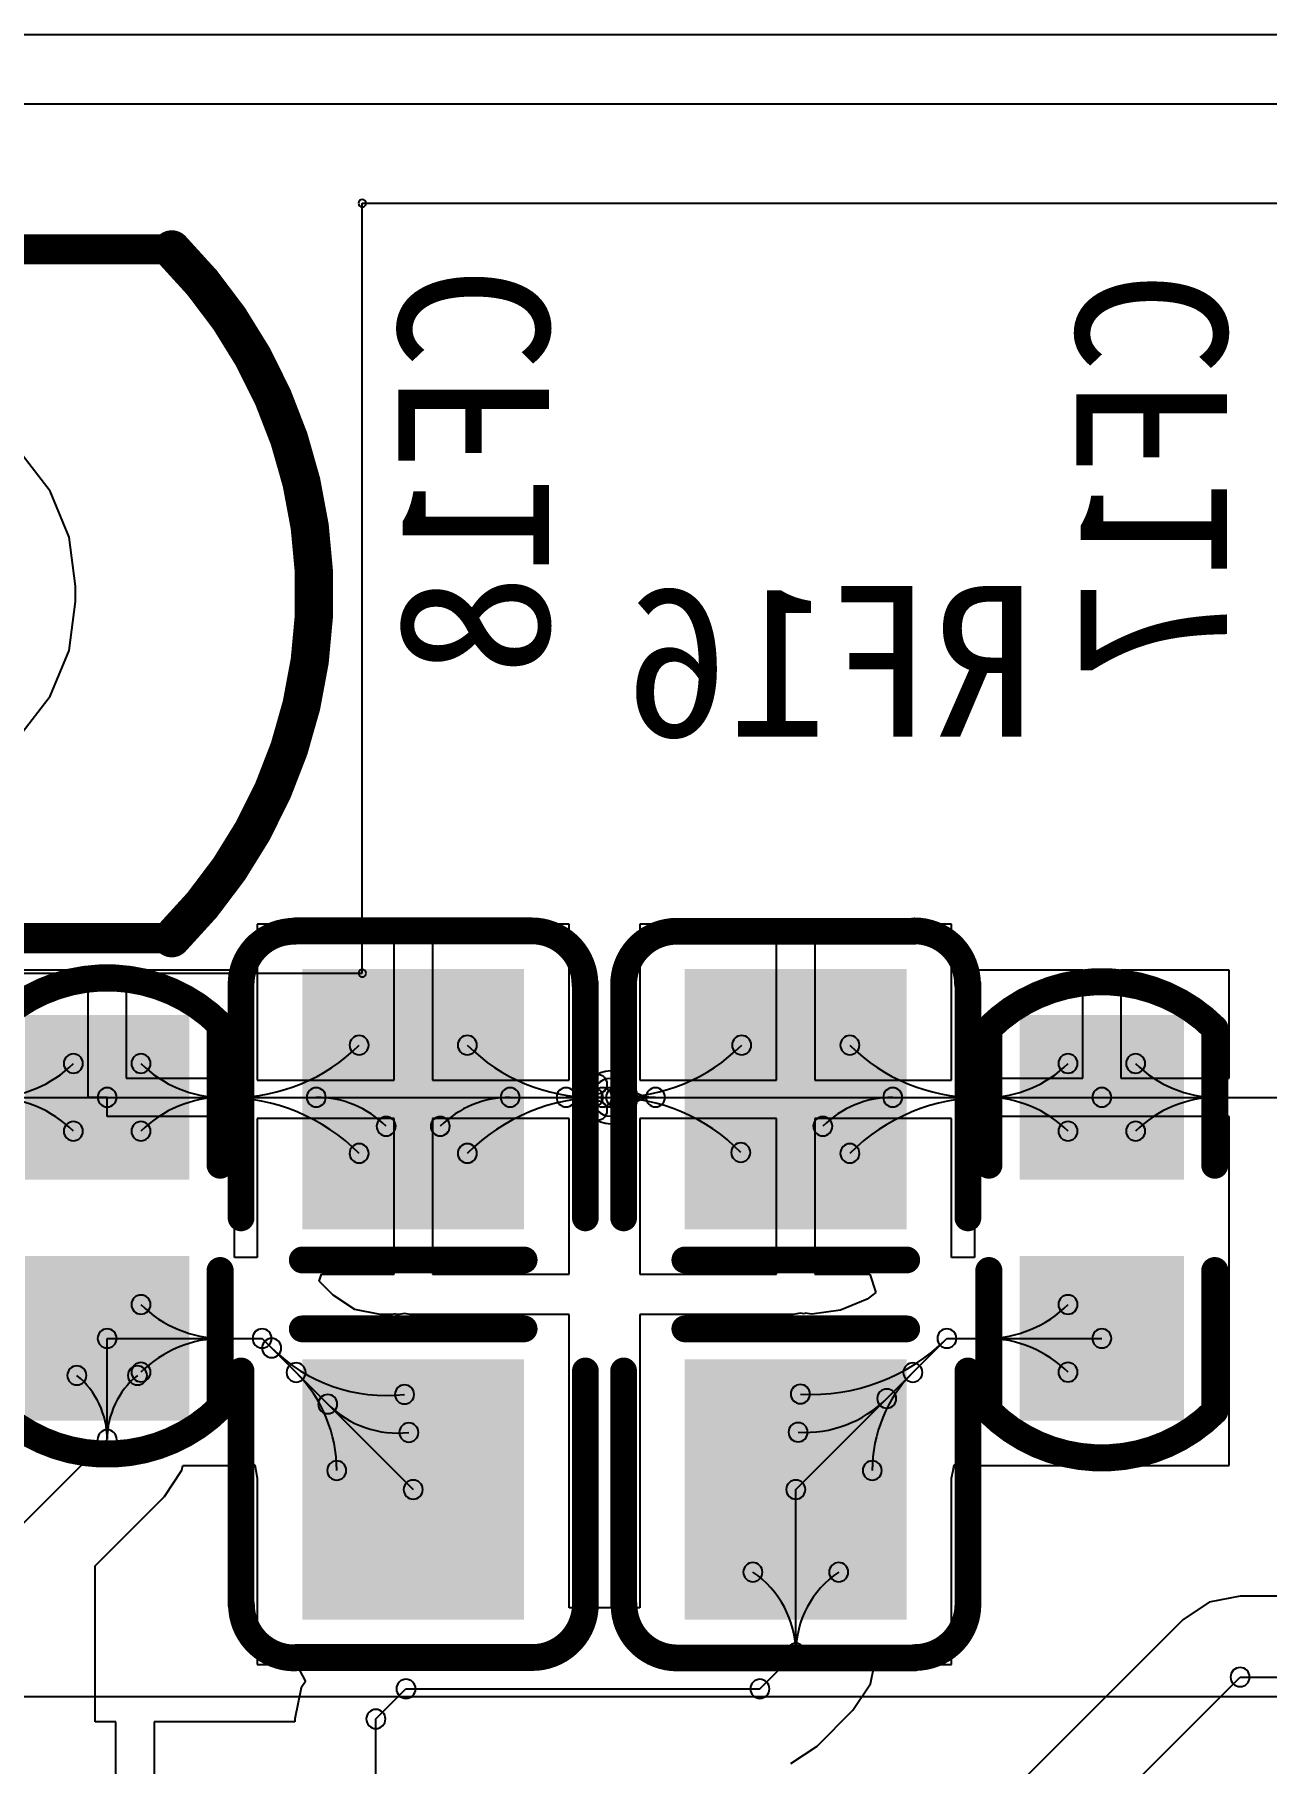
# Model space of a CAD drawing. Header units: inches. Extents: x 32166 to 66782, y 2386 to 7162.
# Drawn here: x 32691.3 to 32756.7, y 3469.1 to 3560.9 of the extents above; entities that cross this region are included whole.
import ezdxf

# ---------------------------------------------------------------- set-up
doc = ezdxf.new("R2010")
doc.units = ezdxf.units.IN
doc.header["$LTSCALE"] = 0.64311
doc.header["$MEASUREMENT"] = 0
for name, color, linetype in [('BOTTOMLAYER', 5, 'CONTINUOUS'), ('BOTTOMOVERLAY', 54, 'CONTINUOUS'), ('BOTTOMPASTE', 16, 'CONTINUOUS'), ('BOTTOMSOLDER', 6, 'CONTINUOUS'), ('KEEPOUTLAYER', 6, 'CONTINUOUS'), ('MULTILAYER', 9, 'CONTINUOUS')]:
    doc.layers.add(name, color=color, linetype=linetype)
doc.styles.get("Standard").update_dxf_attribs({"font": 'txt', "width": 0.8})

msp = doc.modelspace()

# ---------------------------------------------------------------- linework, layer by layer
at = {"layer": 'BOTTOMLAYER'}
for p, q in [((32581.911, 3557.195), (33935.431, 3557.195)), ((32692.125, 3536.615), (32690.522, 3538.703)), ((32693.132, 3534.182), (32692.125, 3536.615)), ((32693.476, 3531.571), (32693.132, 3534.182)), ((32693.476, 3530.771), (32693.476, 3531.571)), ((32693.132, 3528.161), (32693.476, 3530.771)), ((32692.125, 3525.728), (32693.132, 3528.161)), ((32690.522, 3523.639), (32692.125, 3525.728)), ((32710.399, 3513.629), (32703.135, 3513.629)), ((32703.135, 3513.629), (32703.135, 3505.349)), ((32710.399, 3505.349), (32710.399, 3513.629)), ((32719.695, 3513.629), (32712.431, 3513.629)), ((32712.431, 3513.629), (32712.431, 3505.349)), ((32719.695, 3505.349), (32719.695, 3513.629)), ((32730.719, 3513.629), (32723.455, 3513.629)), ((32723.455, 3513.629), (32723.455, 3505.349)), ((32730.719, 3505.349), (32730.719, 3513.629)), ((32740.015, 3513.629), (32732.751, 3513.629)), ((32732.751, 3513.629), (32732.751, 3505.349)), ((32740.015, 3505.349), (32740.015, 3513.629)), ((32694.143, 3511.19), (32683.983, 3511.19)), ((32694.143, 3504.432), (32694.143, 3511.19)), ((32701.915, 3511.19), (32696.175, 3511.19)), ((32696.175, 3511.19), (32696.175, 3505.45)), ((32701.915, 3505.45), (32701.915, 3511.19)), ((32746.975, 3511.19), (32741.235, 3511.19)), ((32741.235, 3511.19), (32741.235, 3505.45)), ((32746.975, 3505.45), (32746.975, 3511.19)), ((32754.747, 3511.19), (32749.007, 3511.19)), ((32749.007, 3511.19), (32749.007, 3505.45)), ((32754.747, 3505.45), (32754.747, 3511.19)), ((32696.175, 3505.45), (32701.915, 3505.45)), ((32703.135, 3505.349), (32710.399, 3505.349)), ((32712.431, 3505.349), (32719.695, 3505.349)), ((32723.455, 3505.349), (32730.719, 3505.349)), ((32732.751, 3505.349), (32740.015, 3505.349)), ((32741.235, 3505.45), (32746.975, 3505.45)), ((32749.007, 3505.45), (32754.747, 3505.45)), ((32682.967, 3504.434), (32695.159, 3504.434)), ((32695.157, 3504.432), (32694.143, 3504.432)), ((32695.157, 3503.418), (32695.157, 3504.432)), ((32695.159, 3504.434), (32721.909, 3504.434)), ((32721.909, 3504.434), (32747.991, 3504.434)), ((32747.991, 3504.434), (32766.228, 3504.434)), ((32701.915, 3503.418), (32695.157, 3503.418)), ((32701.915, 3497.678), (32701.915, 3503.418)), ((32710.399, 3503.317), (32703.135, 3503.317)), ((32703.135, 3503.317), (32703.135, 3495.932)), ((32710.399, 3495.037), (32710.399, 3503.317)), ((32719.695, 3503.317), (32712.431, 3503.317)), ((32712.431, 3503.317), (32712.431, 3495.037)), ((32719.695, 3495.037), (32719.695, 3503.317)), ((32730.719, 3503.317), (32723.455, 3503.317)), ((32723.455, 3503.317), (32723.455, 3495.037)), ((32730.719, 3495.037), (32730.719, 3503.317)), ((32740.015, 3503.317), (32732.751, 3503.317)), ((32732.751, 3503.317), (32732.751, 3495.037)), ((32740.015, 3495.932), (32740.015, 3503.317)), ((32754.747, 3503.418), (32741.235, 3503.418)), ((32741.235, 3503.418), (32741.235, 3497.678)), ((32754.747, 3497.678), (32754.747, 3503.418)), ((32701.915, 3495.932), (32701.915, 3497.678)), ((32741.235, 3497.678), (32741.235, 3495.932)), ((32754.747, 3484.878), (32754.747, 3497.678)), ((32703.135, 3495.932), (32701.915, 3495.932)), ((32741.235, 3495.932), (32740.015, 3495.932)), ((32706.427, 3494.673), (32706.538, 3495.037)), ((32706.538, 3495.037), (32710.399, 3495.037)), ((32712.431, 3495.037), (32719.695, 3495.037)), ((32723.455, 3495.037), (32730.719, 3495.037)), ((32732.751, 3495.037), (32735.667, 3495.037)), ((32735.667, 3495.037), (32735.994, 3494.075)), ((32707.167, 3493.934), (32706.427, 3494.673)), ((32708.308, 3493.171), (32707.167, 3493.934)), ((32735.994, 3494.075), (32735.526, 3493.716)), ((32709.66, 3492.902), (32708.308, 3493.171)), ((32731.978, 3492.978), (32731.6, 3492.902)), ((32732.187, 3492.936), (32731.978, 3492.978)), ((32734.108, 3493.129), (32732.586, 3492.928)), ((32735.526, 3493.716), (32734.108, 3493.129)), ((32710.302, 3492.902), (32709.66, 3492.902)), ((32710.468, 3492.935), (32710.302, 3492.902)), ((32710.471, 3492.902), (32710.468, 3492.935)), ((32710.671, 3492.902), (32710.471, 3492.902)), ((32710.955, 3492.959), (32710.671, 3492.902)), ((32711.239, 3492.902), (32710.955, 3492.959)), ((32719.695, 3492.902), (32711.239, 3492.902)), ((32719.695, 3477.324), (32719.695, 3492.902)), ((32731.6, 3492.902), (32723.455, 3492.902)), ((32723.455, 3492.902), (32723.455, 3477.324)), ((32732.236, 3492.974), (32732.187, 3492.936)), ((32732.586, 3492.928), (32732.236, 3492.974)), ((32732.236, 3492.974), (32732.236, 3492.974)), ((32695.159, 3491.634), (32703.388, 3491.634)), ((32695.159, 3486.274), (32695.159, 3491.634)), ((32703.388, 3491.634), (32711.415, 3483.606)), ((32731.735, 3483.606), (32739.762, 3491.634)), ((32739.762, 3491.634), (32747.991, 3491.634)), ((32690.231, 3481.346), (32695.159, 3486.274)), ((32699.13, 3484.629), (32699.18, 3484.878)), ((32699.18, 3484.878), (32701.915, 3484.878)), ((32701.915, 3485.18), (32702.097, 3485.301)), ((32701.915, 3484.878), (32701.915, 3485.18)), ((32702.097, 3485.301), (32703.007, 3484.924)), ((32703.007, 3484.924), (32703.052, 3484.622)), ((32740.097, 3484.622), (32740.143, 3484.924)), ((32740.143, 3484.924), (32741.053, 3485.301)), ((32741.053, 3485.301), (32741.235, 3485.18)), ((32741.235, 3485.18), (32741.235, 3484.878)), ((32741.235, 3484.878), (32754.747, 3484.878)), ((32698.198, 3483.234), (32699.13, 3484.629)), ((32703.052, 3484.622), (32703.052, 3484.622)), ((32703.052, 3484.622), (32703.052, 3484.622)), ((32703.052, 3484.622), (32703.135, 3484.207)), ((32703.135, 3484.207), (32703.135, 3474.31)), ((32740.015, 3484.207), (32740.097, 3484.622)), ((32740.015, 3474.31), (32740.015, 3484.207)), ((32740.097, 3484.622), (32740.097, 3484.622)), ((32740.097, 3484.622), (32740.097, 3484.622)), ((32694.529, 3479.565), (32698.198, 3483.234)), ((32698.198, 3483.234), (32698.198, 3483.234)), ((32698.198, 3483.234), (32698.198, 3483.234)), ((32731.735, 3474.93), (32731.735, 3483.606)), ((32694.529, 3471.282), (32694.529, 3479.565)), ((32753.69, 3477.621), (32752.295, 3476.689)), ((32755.335, 3477.948), (32753.69, 3477.621)), ((32758.616, 3477.948), (32755.335, 3477.948)), ((32723.455, 3477.324), (32719.695, 3477.324)), ((32752.295, 3476.689), (32743.591, 3467.985)), ((32729.831, 3473.026), (32731.735, 3474.93)), ((32703.135, 3474.31), (32705.21, 3474.31)), ((32705.21, 3474.31), (32705.689, 3473.414)), ((32735.706, 3473.285), (32735.899, 3474.253)), ((32735.899, 3474.253), (32735.91, 3474.31)), ((32735.91, 3474.31), (32740.015, 3474.31)), ((32705.459, 3473.071), (32705.132, 3471.426)), ((32705.689, 3473.414), (32705.459, 3473.071)), ((32709.431, 3471.426), (32711.031, 3473.026)), ((32711.031, 3473.026), (32729.831, 3473.026)), ((32734.774, 3471.89), (32735.706, 3473.285)), ((32746.631, 3464.946), (32755.335, 3473.65)), ((32755.335, 3473.65), (32765.975, 3473.65)), ((32732.87, 3469.986), (32734.774, 3471.89)), ((32695.615, 3471.282), (32694.529, 3471.282)), ((32695.615, 3460.88), (32695.615, 3471.282)), ((32705.132, 3471.282), (32697.647, 3471.282)), ((32697.647, 3471.282), (32697.647, 3460.88)), ((32705.132, 3471.426), (32705.132, 3471.282)), ((32709.431, 3460.882), (32709.431, 3471.426)), ((32731.476, 3469.054), (32732.87, 3469.986)), ((32732.87, 3469.986), (32732.87, 3469.986)), ((32732.87, 3469.986), (32732.87, 3469.986))]:
    msp.add_line(p, q, dxfattribs=at)
for centre, radius, start, end in [((32708.541, 3507.207), 0.508, 0, 180), ((32714.289, 3507.207), 0.508, 0, 180), ((32728.861, 3507.207), 0.508, 0, 180), ((32734.609, 3507.207), 0.508, 0, 180), ((32701.847, 3513.901), 9.467, 269.99991, 314.99991), ((32708.541, 3507.207), 0.508, 180, 0), ((32714.289, 3507.207), 0.508, 180, 0), ((32720.983, 3513.901), 9.467, 225.00009, 270.00009), ((32722.167, 3513.901), 9.467, 269.99991, 314.99991), ((32728.861, 3507.207), 0.508, 180, 0), ((32734.609, 3507.207), 0.508, 180, 0), ((32741.303, 3513.901), 9.467, 225.00009, 270.00009), ((32689.027, 3510.566), 6.132, 269.99986, 314.99986), ((32693.363, 3506.23), 0.508, 0, 180), ((32693.363, 3506.23), 0.508, 180, 0), ((32696.955, 3506.23), 0.508, 0, 180), ((32696.955, 3506.23), 0.508, 180, 0), ((32701.291, 3510.566), 6.132, 225.00014, 270.00014), ((32741.859, 3510.566), 6.132, 269.99986, 314.99986), ((32746.195, 3506.23), 0.508, 0, 180), ((32746.195, 3506.23), 0.508, 180, 0), ((32749.787, 3506.23), 0.508, 0, 180), ((32749.787, 3506.23), 0.508, 180, 0), ((32754.123, 3510.566), 6.132, 225.00014, 270.00014), ((32695.159, 3504.434), 0.508, 0, 180), ((32695.159, 3504.434), 0.508, 0, 180), ((32701.291, 3504.434), 0.508, 0, 180), ((32701.291, 3504.434), 0.508, 0, 180), ((32701.36, 3504.434), 0.508, 0, 180), ((32701.847, 3504.434), 0.508, 0, 180), ((32706.266, 3504.434), 0.508, 0, 180), ((32716.564, 3504.434), 0.508, 0, 180), ((32719.533, 3504.434), 0.508, 0, 180), ((32719.533, 3504.434), 0.508, 0, 180), ((32719.533, 3506.809), 2.376, 270.00037, 315.00037), ((32720.983, 3504.434), 0.508, 0, 180), ((32721.213, 3505.129), 0.508, 0, 180), ((32721.213, 3505.129), 0.508, 180, 0), ((32721.909, 3504.434), 1, 0, 180), ((32721.47, 3504.434), 0.508, 0, 180), ((32721.909, 3504.434), 0.508, 0, 180), ((32721.909, 3504.434), 0.508, 0, 180), ((32721.909, 3504.434), 0.508, 0, 180), ((32722.167, 3504.434), 0.508, 0, 180), ((32722.604, 3505.129), 0.508, 0, 180), ((32722.604, 3505.129), 0.508, 180, 0), ((32724.284, 3506.809), 2.376, 224.99963, 269.99963), ((32724.284, 3504.434), 0.508, 0, 180), ((32724.284, 3504.434), 0.508, 0, 180), ((32736.884, 3504.434), 0.508, 0, 180), ((32741.303, 3504.434), 0.508, 0, 180), ((32741.79, 3504.434), 0.508, 0, 180), ((32741.859, 3504.434), 0.508, 0, 180), ((32741.859, 3504.434), 0.508, 0, 180), ((32747.991, 3504.434), 0.508, 0, 180), ((32747.991, 3504.434), 0.508, 0, 180), ((32754.123, 3504.434), 0.508, 0, 180), ((32754.123, 3504.434), 0.508, 0, 180), ((32689.027, 3498.302), 6.132, 45.00014, 90.00014), ((32695.159, 3504.434), 0.508, 180, 0), ((32695.159, 3504.434), 0.508, 180, 0), ((32701.291, 3498.302), 6.132, 89.99986, 134.99986), ((32701.291, 3504.434), 0.508, 180, 0), ((32701.291, 3504.434), 0.508, 180, 0), ((32701.36, 3504.434), 0.508, 180, 0), ((32701.847, 3504.434), 0.508, 180, 0), ((32701.36, 3494.278), 10.156, 45.00009, 90.00009), ((32706.266, 3504.434), 0.508, 180, 0), ((32706.266, 3499.184), 5.25, 44.99985, 89.99985), ((32716.564, 3499.184), 5.25, 90.00015, 135.00015), ((32721.47, 3494.278), 10.156, 89.99991, 134.99991), ((32716.564, 3504.434), 0.508, 180, 0), ((32719.533, 3504.434), 0.508, 180, 0), ((32719.533, 3504.434), 0.508, 180, 0), ((32719.533, 3502.058), 2.376, 44.99963, 89.99963), ((32720.983, 3504.434), 0.508, 180, 0), ((32721.213, 3503.738), 0.508, 0, 180), ((32721.909, 3504.434), 1, 180, 0), ((32721.47, 3504.434), 0.508, 180, 0), ((32721.909, 3504.434), 0.508, 180, 0), ((32721.909, 3504.434), 0.508, 180, 0), ((32721.909, 3504.434), 0.508, 180, 0), ((32722.167, 3504.434), 0.508, 180, 0), ((32721.909, 3494.825), 9.609, 44.05896, 89.99996), ((32722.604, 3503.738), 0.508, 0, 180), ((32724.284, 3502.058), 2.376, 90.00037, 135.00037), ((32724.284, 3504.434), 0.508, 180, 0), ((32724.284, 3504.434), 0.508, 180, 0), ((32736.884, 3499.184), 5.25, 90.00015, 135.00015), ((32741.79, 3494.278), 10.156, 89.99991, 134.99991), ((32736.884, 3504.434), 0.508, 180, 0), ((32741.303, 3504.434), 0.508, 180, 0), ((32741.79, 3504.434), 0.508, 180, 0), ((32741.859, 3504.434), 0.508, 180, 0), ((32741.859, 3504.434), 0.508, 180, 0), ((32741.859, 3498.302), 6.132, 45.00014, 90.00014), ((32747.991, 3504.434), 0.508, 180, 0), ((32747.991, 3504.434), 0.508, 180, 0), ((32754.123, 3498.302), 6.132, 89.99986, 134.99986), ((32754.123, 3504.434), 0.508, 180, 0), ((32754.123, 3504.434), 0.508, 180, 0), ((32693.363, 3502.638), 0.508, 0, 180), ((32696.955, 3502.638), 0.508, 0, 180), ((32709.978, 3502.896), 0.508, 0, 180), ((32712.852, 3502.896), 0.508, 0, 180), ((32721.213, 3503.738), 0.508, 180, 0), ((32722.604, 3503.738), 0.508, 180, 0), ((32733.172, 3502.896), 0.508, 0, 180), ((32746.195, 3502.638), 0.508, 0, 180), ((32749.787, 3502.638), 0.508, 0, 180), ((32693.363, 3502.638), 0.508, 180, 0), ((32696.955, 3502.638), 0.508, 180, 0), ((32709.978, 3502.896), 0.508, 180, 0), ((32712.852, 3502.896), 0.508, 180, 0), ((32733.172, 3502.896), 0.508, 180, 0), ((32746.195, 3502.638), 0.508, 180, 0), ((32749.787, 3502.638), 0.508, 180, 0), ((32708.541, 3501.459), 0.508, 0, 180), ((32708.541, 3501.459), 0.508, 180, 0), ((32714.289, 3501.459), 0.508, 0, 180), ((32714.289, 3501.459), 0.508, 180, 0), ((32728.814, 3501.507), 0.508, 0, 180), ((32728.814, 3501.507), 0.508, 180, 0), ((32734.609, 3501.459), 0.508, 0, 180), ((32734.609, 3501.459), 0.508, 180, 0), ((32696.955, 3493.43), 0.508, 0, 180), ((32746.195, 3493.43), 0.508, 0, 180), ((32696.955, 3493.43), 0.508, 180, 0), ((32701.291, 3497.766), 6.132, 225.00014, 270.00014), ((32741.859, 3497.766), 6.132, 269.99986, 314.99986), ((32746.195, 3493.43), 0.508, 180, 0), ((32695.159, 3491.634), 0.508, 0, 180), ((32695.159, 3491.634), 0.508, 0, 180), ((32701.291, 3491.634), 0.508, 0, 180), ((32701.291, 3491.634), 0.508, 0, 180), ((32703.388, 3491.634), 0.508, 0, 180), ((32703.388, 3491.634), 0.508, 0, 180), ((32739.762, 3491.634), 0.508, 0, 180), ((32739.762, 3491.634), 0.508, 0, 180), ((32739.762, 3491.633), 0.508, 0, 180), ((32741.859, 3491.634), 0.508, 0, 180), ((32741.859, 3491.634), 0.508, 0, 180), ((32747.991, 3491.634), 0.508, 0, 180), ((32695.159, 3491.634), 0.508, 180, 0), ((32695.159, 3491.634), 0.508, 180, 0), ((32701.291, 3485.502), 6.132, 89.99986, 134.99986), ((32701.291, 3491.634), 0.508, 180, 0), ((32701.291, 3491.634), 0.508, 180, 0), ((32703.388, 3491.634), 0.508, 180, 0), ((32703.388, 3491.634), 0.508, 180, 0), ((32703.896, 3491.125), 0.508, 0, 180), ((32732.586, 3498.809), 10.148, 266.56698, 314.99998), ((32739.762, 3491.634), 0.508, 180, 0), ((32739.762, 3491.634), 0.508, 180, 0), ((32739.762, 3491.633), 0.508, 180, 0), ((32741.859, 3491.634), 0.508, 180, 0), ((32741.859, 3491.634), 0.508, 180, 0), ((32741.859, 3485.502), 6.132, 45.00014, 90.00014), ((32747.991, 3491.634), 0.508, 180, 0), ((32696.955, 3489.838), 0.508, 0, 180), ((32703.896, 3491.125), 0.508, 180, 0), ((32709.98, 3497.21), 8.605, 225.00006, 276.50106), ((32705.196, 3489.826), 0.508, 0, 180), ((32737.954, 3489.826), 0.508, 0, 180), ((32746.195, 3489.838), 0.508, 0, 180), ((32693.55, 3489.668), 0.508, 0, 180), ((32693.55, 3489.668), 0.508, 180, 0), ((32690.774, 3486.274), 4.385, 0.0001, 50.7131), ((32699.544, 3486.274), 4.385, 129.2869, 179.9999), ((32696.767, 3489.668), 0.508, 0, 180), ((32696.767, 3489.668), 0.508, 180, 0), ((32696.955, 3489.838), 0.508, 180, 0), ((32705.196, 3489.826), 0.508, 180, 0), ((32699.992, 3484.622), 7.359, 360, 45), ((32743.157, 3484.622), 7.359, 135, 180), ((32737.954, 3489.826), 0.508, 180, 0), ((32746.195, 3489.838), 0.508, 180, 0), ((32706.875, 3488.146), 0.508, 0, 180), ((32710.955, 3488.66), 0.508, 0, 180), ((32710.955, 3488.66), 0.508, 180, 0), ((32731.978, 3488.679), 0.508, 0, 180), ((32731.978, 3488.679), 0.508, 180, 0), ((32732.224, 3492.781), 6.141, 266.56719, 315.00019), ((32736.567, 3488.439), 0.508, 0, 180), ((32736.567, 3488.439), 0.508, 180, 0), ((32706.875, 3488.146), 0.508, 180, 0), ((32710.59, 3491.861), 5.254, 225.00006, 276.50106), ((32695.159, 3486.274), 0.508, 0, 180), ((32695.159, 3486.274), 0.508, 0, 180), ((32695.159, 3486.274), 0.508, 0, 180), ((32695.159, 3486.274), 0.508, 0, 180), ((32711.185, 3486.641), 0.508, 0, 180), ((32711.185, 3486.641), 0.508, 180, 0), ((32731.857, 3486.651), 0.508, 0, 180), ((32731.857, 3486.651), 0.508, 180, 0), ((32695.159, 3486.274), 0.508, 180, 0), ((32695.159, 3486.274), 0.508, 180, 0), ((32695.159, 3486.274), 0.508, 180, 0), ((32695.159, 3486.274), 0.508, 180, 0), ((32707.351, 3484.622), 0.508, 0, 180), ((32735.799, 3484.622), 0.508, 0, 180), ((32707.351, 3484.622), 0.508, 180, 0), ((32711.415, 3483.606), 0.508, 0, 180), ((32731.735, 3483.606), 0.508, 0, 180), ((32731.735, 3483.606), 0.508, 0, 180), ((32735.799, 3484.622), 0.508, 180, 0), ((32711.415, 3483.606), 0.508, 180, 0), ((32731.735, 3483.606), 0.508, 180, 0), ((32731.735, 3483.606), 0.508, 180, 0), ((32729.456, 3479.225), 0.508, 0, 180), ((32729.456, 3479.225), 0.508, 180, 0), ((32726.547, 3474.93), 5.188, 0.00008, 55.89308), ((32736.923, 3474.93), 5.188, 124.10692, 179.99992), ((32734.014, 3479.225), 0.508, 0, 180), ((32734.014, 3479.225), 0.508, 180, 0), ((32731.735, 3474.93), 0.508, 0, 180), ((32731.735, 3474.93), 0.508, 0, 180), ((32731.735, 3474.93), 0.508, 0, 180), ((32731.735, 3474.93), 0.508, 0, 180), ((32731.735, 3474.93), 0.508, 180, 0), ((32731.735, 3474.93), 0.508, 180, 0), ((32731.735, 3474.93), 0.508, 180, 0), ((32731.735, 3474.93), 0.508, 180, 0), ((32755.335, 3473.65), 0.508, 0, 180), ((32755.335, 3473.65), 0.508, 0, 180), ((32711.031, 3473.026), 0.508, 0, 180), ((32711.031, 3473.026), 0.508, 0, 180), ((32711.031, 3473.026), 0.508, 180, 0), ((32711.031, 3473.026), 0.508, 180, 0), ((32729.831, 3473.026), 0.508, 0, 180), ((32729.831, 3473.026), 0.508, 0, 180), ((32729.831, 3473.026), 0.508, 180, 0), ((32729.831, 3473.026), 0.508, 180, 0), ((32755.335, 3473.65), 0.508, 180, 0), ((32755.335, 3473.65), 0.508, 180, 0), ((32709.431, 3471.426), 0.508, 0, 180), ((32709.431, 3471.426), 0.508, 0, 180), ((32709.431, 3471.426), 0.508, 180, 0), ((32709.431, 3471.426), 0.508, 180, 0)]:
    msp.add_arc(centre, radius, start, end, dxfattribs=at)
for points in [[(32716.495, 3498.237), (32716.495, 3510.429), (32706.335, 3498.237), (32706.335, 3510.429)], [(32726.655, 3510.429), (32726.655, 3498.237), (32736.815, 3510.429), (32736.815, 3498.237)], [(32698.715, 3500.878), (32698.715, 3507.99), (32691.603, 3500.878), (32691.603, 3507.99)], [(32744.435, 3507.99), (32744.435, 3500.878), (32751.547, 3507.99), (32751.547, 3500.878)], [(32698.715, 3488.078), (32698.715, 3495.19), (32691.603, 3488.078), (32691.603, 3495.19)], [(32744.435, 3495.19), (32744.435, 3488.078), (32751.547, 3495.19), (32751.547, 3488.078)], [(32716.495, 3477.51), (32716.495, 3489.702), (32706.335, 3477.51), (32706.335, 3489.702)], [(32726.655, 3489.702), (32726.655, 3477.51), (32736.815, 3489.702), (32736.815, 3477.51)]]:
    msp.add_solid(points, dxfattribs=at)
at = {"layer": 'BOTTOMOVERLAY'}
for p, q in [((32708.711, 3551.906), (32801.991, 3551.906)), ((32708.711, 3511.026), (32708.711, 3551.906)), ((32632.551, 3511.026), (32708.711, 3511.026)), ((32632.551, 3472.626), (32757.351, 3472.626))]:
    msp.add_line(p, q, dxfattribs=at)
for points, const_width in [([(32627.59, 3549.459), (32698.59, 3549.459)], 1.6), ([(32627.59, 3512.883), (32698.59, 3512.883)], 1.6), ([(32705.116, 3513.274), (32717.714, 3513.274)], 1.422), ([(32725.414, 3513.252), (32738.012, 3513.252)], 1.422), ([(32702.271, 3498.034), (32702.271, 3510.429)], 1.422), ([(32720.559, 3498.034), (32720.559, 3510.451)], 1.422), ([(32722.591, 3498.034), (32722.591, 3510.429)], 1.422), ([(32740.879, 3498.034), (32740.879, 3510.451)], 1.422), ([(32701.159, 3500.834), (32701.159, 3508.295)], 1.44), ([(32741.991, 3500.834), (32741.991, 3508.092)], 1.44), ([(32753.991, 3500.834), (32753.991, 3508.092)], 1.44), ([(32701.159, 3487.975), (32701.159, 3495.234)], 1.44), ([(32705.522, 3495.798), (32717.308, 3495.798)], 1.422), ([(32725.842, 3495.798), (32737.628, 3495.798)], 1.422), ([(32741.991, 3487.772), (32741.991, 3495.234)], 1.44), ([(32753.991, 3487.772), (32753.991, 3495.234)], 1.44), ([(32705.522, 3492.141), (32717.308, 3492.141)], 1.422), ([(32725.842, 3492.141), (32737.628, 3492.141)], 1.422), ([(32702.271, 3477.489), (32702.271, 3489.906)], 1.422), ([(32720.559, 3477.51), (32720.559, 3489.906)], 1.422), ([(32722.591, 3477.489), (32722.591, 3489.906)], 1.422), ([(32740.879, 3477.51), (32740.879, 3489.906)], 1.422), ([(32705.138, 3474.688), (32717.736, 3474.688)], 1.422), ([(32725.436, 3474.666), (32738.034, 3474.666)], 1.422)]:
    msp.add_lwpolyline(points, dxfattribs=dict(at, const_width=const_width))
for points, const_width in [([(32698.59, 3549.459, -0.414214), (32698.59, 3512.883)], 2.032), ([(32702.271, 3510.429, -0.414214), (32705.094, 3513.252)], 1.422), ([(32717.714, 3513.274, -0.414214), (32720.537, 3510.451)], 1.422), ([(32722.591, 3510.429, -0.414214), (32725.414, 3513.252)], 1.422), ([(32738.034, 3513.274, -0.414214), (32740.857, 3510.451)], 1.422), ([(32689.159, 3508.295, -0.414214), (32701.159, 3508.295)], 1.44), ([(32741.991, 3508.092, -0.414214), (32753.991, 3508.092)], 1.44), ([(32701.159, 3487.975, -0.414214), (32689.159, 3487.975)], 1.44), ([(32753.991, 3487.772, -0.414214), (32741.991, 3487.772)], 1.44), ([(32705.116, 3474.666, -0.414214), (32702.293, 3477.489)], 1.422), ([(32720.559, 3477.51, -0.414214), (32717.736, 3474.688)], 1.422), ([(32725.436, 3474.666, -0.414214), (32722.613, 3477.489)], 1.422), ([(32740.879, 3477.51, -0.414214), (32738.056, 3474.688)], 1.422)]:
    msp.add_lwpolyline(points, format="xyb", dxfattribs=dict(at, const_width=const_width))
for points, const_width in [([(32698.082, 3549.459, 1), (32699.098, 3549.459, 1)], 1.016), ([(32698.19, 3549.459, 1), (32698.99, 3549.459, 1)], 0.8), ([(32698.082, 3512.883, 1), (32699.098, 3512.883, 1)], 1.016), ([(32698.19, 3512.883, 1), (32698.99, 3512.883, 1)], 0.8), ([(32705.094, 3512.896, 1), (32705.094, 3513.607, 1)], 0.711), ([(32705.116, 3512.918, 1), (32705.116, 3513.629, 1)], 0.711), ([(32717.714, 3512.918, 1), (32717.714, 3513.629, 1)], 0.711), ([(32717.714, 3512.918, 1), (32717.714, 3513.629, 1)], 0.711), ([(32725.414, 3513.607, 1), (32725.414, 3512.896, 1)], 0.711), ([(32725.414, 3513.607, 1), (32725.414, 3512.896, 1)], 0.711), ([(32738.012, 3513.607, 1), (32738.012, 3512.896, 1)], 0.711), ([(32738.034, 3513.629, 1), (32738.034, 3512.918, 1)], 0.711), ([(32702.271, 3510.073, 1), (32702.271, 3510.784, 1)], 0.711), ([(32702.271, 3510.073, 1), (32702.271, 3510.784, 1)], 0.711), ([(32720.537, 3510.095, 1), (32720.537, 3510.806, 1)], 0.711), ([(32720.559, 3510.095, 1), (32720.559, 3510.806, 1)], 0.711), ([(32722.591, 3510.784, 1), (32722.591, 3510.073, 1)], 0.711), ([(32722.591, 3510.784, 1), (32722.591, 3510.073, 1)], 0.711), ([(32740.857, 3510.806, 1), (32740.857, 3510.095, 1)], 0.711), ([(32740.879, 3510.806, 1), (32740.879, 3510.095, 1)], 0.711), ([(32701.519, 3508.295, 1), (32700.799, 3508.295, 1)], 0.72), ([(32701.519, 3508.295, 1), (32700.799, 3508.295, 1)], 0.72), ([(32741.631, 3508.092, 1), (32742.351, 3508.092, 1)], 0.72), ([(32741.631, 3508.092, 1), (32742.351, 3508.092, 1)], 0.72), ([(32753.631, 3508.092, 1), (32754.351, 3508.092, 1)], 0.72), ([(32753.631, 3508.092, 1), (32754.351, 3508.092, 1)], 0.72), ([(32701.519, 3500.834, 1), (32700.799, 3500.834, 1)], 0.72), ([(32741.631, 3500.834, 1), (32742.351, 3500.834, 1)], 0.72), ([(32753.631, 3500.834, 1), (32754.351, 3500.834, 1)], 0.72), ([(32702.271, 3497.678, 1), (32702.271, 3498.389, 1)], 0.711), ([(32720.559, 3497.678, 1), (32720.559, 3498.389, 1)], 0.711), ([(32722.591, 3498.389, 1), (32722.591, 3497.678, 1)], 0.711), ([(32740.879, 3498.389, 1), (32740.879, 3497.678, 1)], 0.711), ([(32701.519, 3495.234, 1), (32700.799, 3495.234, 1)], 0.72), ([(32705.522, 3495.443, 1), (32705.522, 3496.154, 1)], 0.711), ([(32717.308, 3495.443, 1), (32717.308, 3496.154, 1)], 0.711), ([(32725.842, 3496.154, 1), (32725.842, 3495.443, 1)], 0.711), ([(32737.628, 3496.154, 1), (32737.628, 3495.443, 1)], 0.711), ([(32741.631, 3495.234, 1), (32742.351, 3495.234, 1)], 0.72), ([(32753.631, 3495.234, 1), (32754.351, 3495.234, 1)], 0.72), ([(32705.522, 3491.785, 1), (32705.522, 3492.496, 1)], 0.711), ([(32717.308, 3491.785, 1), (32717.308, 3492.496, 1)], 0.711), ([(32725.842, 3492.496, 1), (32725.842, 3491.785, 1)], 0.711), ([(32737.628, 3492.496, 1), (32737.628, 3491.785, 1)], 0.711), ([(32702.271, 3489.55, 1), (32702.271, 3490.261, 1)], 0.711), ([(32720.559, 3489.55, 1), (32720.559, 3490.261, 1)], 0.711), ([(32722.591, 3490.261, 1), (32722.591, 3489.55, 1)], 0.711), ([(32740.879, 3490.261, 1), (32740.879, 3489.55, 1)], 0.711), ([(32701.519, 3487.975, 1), (32700.799, 3487.975, 1)], 0.72), ([(32701.519, 3487.975, 1), (32700.799, 3487.975, 1)], 0.72), ([(32741.631, 3487.772, 1), (32742.351, 3487.772, 1)], 0.72), ([(32741.631, 3487.772, 1), (32742.351, 3487.772, 1)], 0.72), ([(32753.631, 3487.772, 1), (32754.351, 3487.772, 1)], 0.72), ([(32753.631, 3487.772, 1), (32754.351, 3487.772, 1)], 0.72), ([(32702.271, 3477.133, 1), (32702.271, 3477.844, 1)], 0.711), ([(32702.293, 3477.133, 1), (32702.293, 3477.844, 1)], 0.711), ([(32720.559, 3477.155, 1), (32720.559, 3477.866, 1)], 0.711), ([(32720.559, 3477.155, 1), (32720.559, 3477.866, 1)], 0.711), ([(32722.591, 3477.844, 1), (32722.591, 3477.133, 1)], 0.711), ([(32722.613, 3477.844, 1), (32722.613, 3477.133, 1)], 0.711), ([(32740.879, 3477.866, 1), (32740.879, 3477.155, 1)], 0.711), ([(32740.879, 3477.866, 1), (32740.879, 3477.155, 1)], 0.711), ([(32705.116, 3474.31, 1), (32705.116, 3475.021, 1)], 0.711), ([(32705.138, 3474.332, 1), (32705.138, 3475.043, 1)], 0.711), ([(32717.736, 3474.332, 1), (32717.736, 3475.043, 1)], 0.711), ([(32717.736, 3474.332, 1), (32717.736, 3475.043, 1)], 0.711), ([(32725.436, 3475.021, 1), (32725.436, 3474.31, 1)], 0.711), ([(32725.436, 3475.021, 1), (32725.436, 3474.31, 1)], 0.711), ([(32738.034, 3475.021, 1), (32738.034, 3474.31, 1)], 0.711), ([(32738.056, 3475.043, 1), (32738.056, 3474.332, 1)], 0.711)]:
    msp.add_lwpolyline(points, format="xyb", close=True, dxfattribs=dict(at, const_width=const_width))
for centre, start, end in [((32708.711, 3551.906), 0, 180), ((32708.711, 3551.906), 0, 180), ((32708.711, 3551.906), 180, 0), ((32708.711, 3551.906), 180, 0), ((32708.711, 3511.026), 0, 180), ((32708.711, 3511.026), 0, 180), ((32708.711, 3511.026), 180, 0), ((32708.711, 3511.026), 180, 0)]:
    msp.add_arc(centre, 0.2, start, end, dxfattribs=at)
at = {"layer": 'BOTTOMPASTE'}
for points in [[(32716.495, 3498.237), (32716.495, 3510.429), (32706.335, 3498.237), (32706.335, 3510.429)], [(32726.655, 3510.429), (32726.655, 3498.237), (32736.815, 3510.429), (32736.815, 3498.237)], [(32698.715, 3500.878), (32698.715, 3507.99), (32691.603, 3500.878), (32691.603, 3507.99)], [(32744.435, 3507.99), (32744.435, 3500.878), (32751.547, 3507.99), (32751.547, 3500.878)], [(32698.715, 3488.078), (32698.715, 3495.19), (32691.603, 3488.078), (32691.603, 3495.19)], [(32744.435, 3495.19), (32744.435, 3488.078), (32751.547, 3495.19), (32751.547, 3488.078)], [(32716.495, 3477.51), (32716.495, 3489.702), (32706.335, 3477.51), (32706.335, 3489.702)], [(32726.655, 3489.702), (32726.655, 3477.51), (32736.815, 3489.702), (32736.815, 3477.51)]]:
    msp.add_solid(points, dxfattribs=at)
at = {"layer": 'BOTTOMSOLDER'}
for start, end in [(0, 180), (180, 0)]:
    msp.add_arc((32721.909, 3504.434), 1.406, start, end, dxfattribs=at)
for points in [[(32717.308, 3497.424), (32717.308, 3511.242), (32705.522, 3497.424), (32705.522, 3511.242)], [(32725.842, 3511.242), (32725.842, 3497.424), (32737.628, 3511.242), (32737.628, 3497.424)], [(32699.528, 3500.065), (32699.528, 3508.802), (32690.79, 3500.065), (32690.79, 3508.802)], [(32743.622, 3508.802), (32743.622, 3500.065), (32752.36, 3508.802), (32752.36, 3500.065)], [(32699.528, 3487.265), (32699.528, 3496.002), (32690.79, 3487.265), (32690.79, 3496.002)], [(32743.622, 3496.002), (32743.622, 3487.265), (32752.36, 3496.002), (32752.36, 3487.265)], [(32717.308, 3476.698), (32717.308, 3490.515), (32705.522, 3476.698), (32705.522, 3490.515)], [(32725.842, 3490.515), (32725.842, 3476.698), (32737.628, 3490.515), (32737.628, 3476.698)]]:
    msp.add_solid(points, dxfattribs=at)
at = {"layer": 'KEEPOUTLAYER'}
msp.add_line((32498.871, 3560.866), (34258.871, 3560.866), dxfattribs=at)
at = {"layer": 'MULTILAYER'}
for start, end in [(0, 180), (180, 0)]:
    msp.add_arc((32721.909, 3504.434), 1, start, end, dxfattribs=at)

# ---------------------------------------------------------------- texts
at = {"layer": 'BOTTOMOVERLAY', "text_generation_flag": 2}
for s, rotation, p in [('CF18', 90, (32718.631, 3548.546)), ('CF17', 90, (32754.631, 3548.306)), ('RF16', 360, (32744.471, 3523.586))]:
    msp.add_text(s, height=8, rotation=rotation, dxfattribs=at).set_placement(p)

doc.saveas('drawing.dxf')
